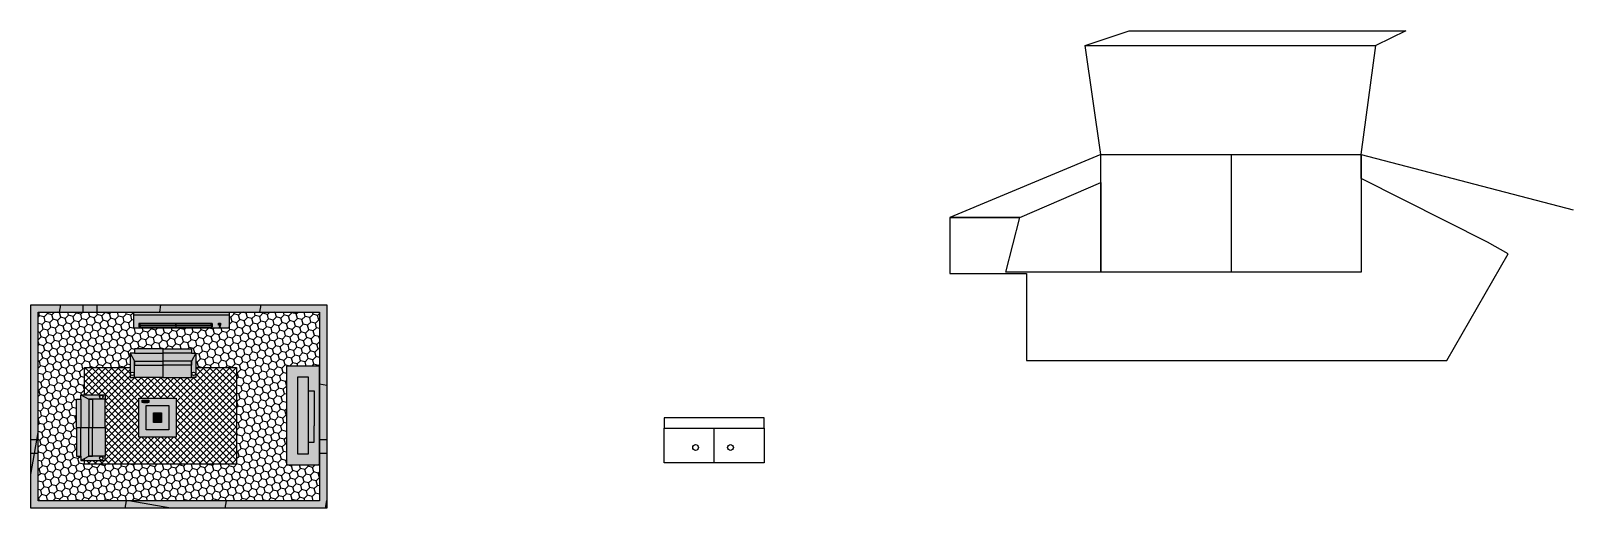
# Model space of a CAD drawing. Header units: millimetres. Extents: x 78600 to 120277, y 30155 to 43063.
import ezdxf

# ---------------------------------------------------------------- set-up
doc = ezdxf.new("R2010")
doc.units = ezdxf.units.MM
doc.header["$MEASUREMENT"] = 0

msp = doc.modelspace()

# ---------------------------------------------------------------- hatches: boundary and pattern name
at = {"true_color": 0x636466, "transparency": 33554687}
h = msp.add_hatch(dxfattribs=at)
h.set_pattern_fill('AR-B816C', color=251, scale=1000, angle=180)
h.paths.add_polyline_path([(86600, 35655), (78600, 35655), (78600, 30155), (86600, 30155)])
h.paths.add_polyline_path([(78800, 35455), (86400, 35455), (86400, 30355), (78800, 30355)], flags=16)
h.paths.add_polyline_path([(80052, 33963), (81282, 33963), (81282, 34342), (81400, 34342), (81400, 34463), (82170, 34463), (82940, 34463), (82940, 34342), (83058, 34342), (83058, 33963), (84160, 33963), (84160, 31343), (80052, 31343), (80052, 31445), (79951, 31445), (79951, 31563), (79830, 31563), (79830, 32333), (79830, 33103), (79951, 33103), (79951, 33221), (80052, 33221)], flags=0)
h.paths.add_polyline_path([(80165, 33103), (80269, 33103), (80608, 33103), (80608, 32333), (80608, 31563), (80165, 31563), (80165, 32333)], flags=0)
h.paths.add_polyline_path([(81382, 35455), (83961, 35455), (83961, 35152), (83961, 35101), (83961, 35023), (83957, 35023), (81382, 35023), (81382, 35101)], flags=0)
h.paths.add_polyline_path([(81400, 34127), (82170, 34127), (82940, 34127), (82940, 34024), (82940, 33685), (82170, 33685), (81400, 33685)], flags=0)
h.paths.add_polyline_path([(81516, 35152), (83499, 35152), (83499, 35062), (81516, 35062)], flags=0)
h.paths.add_polyline_path([(80553, 33162, -1), (80457, 33162, -1)], flags=0)
h.paths.add_polyline_path([(81389, 33787, -1), (81293, 33787, -1)], flags=0)
h.paths.add_polyline_path([(81518, 33129), (82528, 33129), (82528, 32071), (81518, 32071)], flags=0)
h.paths.add_polyline_path([(81608, 33073), (81793, 33073), (81793, 33011), (81608, 33011)], flags=0)
h.paths.add_polyline_path([(81618, 33065), (81626, 33065), (81639, 33065), (81639, 33057), (81639, 33043), (81630, 33043), (81618, 33043), (81618, 33052)], flags=0)
h.paths.add_polyline_path([(81618, 33036), (81626, 33036), (81639, 33036), (81639, 33027), (81630, 33027), (81618, 33027)], flags=0)
h.paths.add_polyline_path([(81646, 33065), (81651, 33065), (81651, 33045), (81646, 33045)], flags=0)
h.paths.add_polyline_path([(81663, 33065), (81671, 33065), (81671, 33057), (81671, 33043), (81663, 33043), (81663, 33052)], flags=0)
h.paths.add_polyline_path([(81646, 33036), (81651, 33036), (81651, 33015), (81646, 33015)], flags=0)
h.paths.add_polyline_path([(81663, 33036), (81671, 33036), (81671, 33027), (81663, 33027)], flags=0)
h.paths.add_polyline_path([(81683, 33042, -0.542576), (81689, 33042, -0.472279), (81701, 33056, -0.599476), (81701, 33062, 0.376579)], flags=0)
h.paths.add_polyline_path([(81735, 33065), (81744, 33065), (81744, 33057), (81744, 33044), (81744, 33031), (81735, 33031), (81735, 33039), (81735, 33053)], flags=0)
h.paths.add_polyline_path([(81750, 33065), (81759, 33065), (81770, 33065), (81770, 33057), (81770, 33044), (81770, 33031), (81761, 33031), (81750, 33031), (81750, 33039), (81750, 33053)], flags=0)
h.paths.add_polyline_path([(81788, 33064, -1), (81778, 33064, -1)], flags=0)
h.paths.add_polyline_path([(81788, 33022, -1), (81778, 33022, -1)], flags=0)
h.paths.add_polyline_path([(81718, 32929), (82328, 32929), (82328, 32271), (81718, 32271)], flags=0)
h.paths.add_polyline_path([(81918, 32729), (82128, 32729), (82128, 32471), (81918, 32471)], flags=0)
h.paths.add_polyline_path([(80553, 31504, -1), (80457, 31504, -1)], flags=0)
h.paths.add_polyline_path([(83047, 33787, -1), (82951, 33787, -1)], flags=0)
h.paths.add_polyline_path([(83671, 35157), (83724, 35157), (83724, 35101), (83671, 35101)], flags=0)
h.paths.add_polyline_path([(83691, 35058), (83724, 35058), (83724, 35053), (83691, 35053)], flags=0)
h.paths.add_polyline_path([(83707, 35092), (83719, 35092), (83719, 35086), (83707, 35086)], flags=0)
h.paths.add_polyline_path([(83707, 35078), (83719, 35078), (83719, 35073), (83707, 35073)], flags=0)
h.paths.add_polyline_path([(85508, 33996), (86400, 33996), (86400, 31323), (85508, 31323)], flags=0)
h.paths.add_polyline_path([(85808, 33696), (86100, 33696), (86100, 33329), (86252, 33329), (86252, 32378), (86252, 31939), (86100, 31939), (86100, 31623), (85808, 31623)], flags=0)
h = msp.add_hatch(dxfattribs=at)
h.set_pattern_fill('AR-BRSTD', color=251, scale=1000, angle=80)
h.paths.add_polyline_path([(86600, 35655), (78600, 35655), (78600, 30155), (86600, 30155)])
h.paths.add_polyline_path([(86400, 35455), (86400, 30355), (78800, 30355), (78800, 35455)], flags=16)
h.paths.add_polyline_path([(81382, 35455), (83961, 35455), (83961, 35152), (83961, 35101), (83961, 35023), (83957, 35023), (81382, 35023), (81382, 35101)], flags=0)
h.paths.add_polyline_path([(81516, 35152), (83499, 35152), (83499, 35062), (81516, 35062)], flags=0)
h.paths.add_polyline_path([(81400, 34463), (82170, 34463), (82940, 34463), (82940, 34342), (83058, 34342), (83058, 33963), (84160, 33963), (84160, 31343), (80052, 31343), (80052, 31445), (79951, 31445), (79951, 31563), (79830, 31563), (79830, 32333), (79830, 33103), (79951, 33103), (79951, 33221), (80052, 33221), (80052, 33963), (81282, 33963), (81282, 34342), (81400, 34342)], flags=0)
h.paths.add_polyline_path([(81400, 34127), (82170, 34127), (82940, 34127), (82940, 34024), (82940, 33685), (82170, 33685), (81400, 33685)], flags=0)
h.paths.add_polyline_path([(81389, 33787, -1), (81293, 33787, -1)], flags=0)
h.paths.add_polyline_path([(80553, 33162, -1), (80457, 33162, -1)], flags=0)
h.paths.add_polyline_path([(80165, 33103), (80269, 33103), (80608, 33103), (80608, 32333), (80608, 31563), (80165, 31563), (80165, 32333)], flags=0)
h.paths.add_polyline_path([(81518, 33129), (82528, 33129), (82528, 32071), (81518, 32071)], flags=0)
h.paths.add_polyline_path([(81608, 33073), (81793, 33073), (81793, 33011), (81608, 33011)], flags=0)
h.paths.add_polyline_path([(81618, 33065), (81626, 33065), (81626, 33057), (81618, 33057)], flags=0)
h.paths.add_polyline_path([(81630, 33065), (81639, 33065), (81639, 33057), (81630, 33057)], flags=0)
h.paths.add_polyline_path([(81646, 33065), (81651, 33065), (81651, 33045), (81646, 33045)], flags=0)
h.paths.add_polyline_path([(81618, 33052), (81626, 33052), (81626, 33043), (81618, 33043)], flags=0)
h.paths.add_polyline_path([(81663, 33065), (81671, 33065), (81671, 33057), (81663, 33057)], flags=0)
h.paths.add_polyline_path([(81630, 33052), (81639, 33052), (81639, 33043), (81630, 33043)], flags=0)
h.paths.add_polyline_path([(81618, 33036), (81626, 33036), (81626, 33027), (81618, 33027)], flags=0)
h.paths.add_polyline_path([(81663, 33052), (81671, 33052), (81671, 33043), (81663, 33043)], flags=0)
h.paths.add_polyline_path([(81683, 33042, -0.542576), (81689, 33042, -0.472279), (81701, 33056, -0.599476), (81701, 33062, 0.376579)], flags=0)
h.paths.add_polyline_path([(81630, 33036), (81639, 33036), (81639, 33027), (81630, 33027)], flags=0)
h.paths.add_polyline_path([(81646, 33036), (81651, 33036), (81651, 33015), (81646, 33015)], flags=0)
h.paths.add_polyline_path([(81735, 33065), (81744, 33065), (81744, 33057), (81735, 33057)], flags=0)
h.paths.add_polyline_path([(81663, 33036), (81671, 33036), (81671, 33027), (81663, 33027)], flags=0)
h.paths.add_polyline_path([(81750, 33065), (81759, 33065), (81770, 33065), (81770, 33057), (81761, 33057), (81750, 33057)], flags=0)
h.paths.add_polyline_path([(81735, 33053), (81744, 33053), (81744, 33044), (81735, 33044)], flags=0)
h.paths.add_polyline_path([(81788, 33064, -1), (81778, 33064, -1)], flags=0)
h.paths.add_polyline_path([(81750, 33053), (81759, 33053), (81770, 33053), (81770, 33044), (81761, 33044), (81750, 33044)], flags=0)
h.paths.add_polyline_path([(81699, 33025, -1), (81702, 33025, -1)], flags=0)
h.paths.add_polyline_path([(81735, 33039), (81744, 33039), (81744, 33031), (81735, 33031)], flags=0)
h.paths.add_polyline_path([(81750, 33039), (81759, 33039), (81770, 33039), (81770, 33031), (81761, 33031), (81750, 33031)], flags=0)
h.paths.add_polyline_path([(81788, 33022, -1), (81778, 33022, -1)], flags=0)
h.paths.add_polyline_path([(81718, 32929), (82328, 32929), (82328, 32271), (81718, 32271)], flags=0)
h.paths.add_polyline_path([(83047, 33787, -1), (82951, 33787, -1)], flags=0)
h.paths.add_polyline_path([(83671, 35157), (83724, 35157), (83724, 35101), (83671, 35101)], flags=0)
h.paths.add_polyline_path([(83696, 35087, -1), (83691, 35087, -1)], flags=0)
h.paths.add_polyline_path([(83696, 35075, -1), (83691, 35075, -1)], flags=0)
h.paths.add_polyline_path([(83691, 35058), (83724, 35058), (83724, 35053), (83691, 35053)], flags=0)
h.paths.add_polyline_path([(83707, 35092), (83719, 35092), (83719, 35086), (83707, 35086)], flags=0)
h.paths.add_polyline_path([(83707, 35078), (83719, 35078), (83719, 35073), (83707, 35073)], flags=0)
h.paths.add_polyline_path([(81918, 32729), (82128, 32729), (82128, 32471), (81918, 32471)], flags=0)
h.paths.add_polyline_path([(80553, 31504, -1), (80457, 31504, -1)], flags=0)
h.paths.add_polyline_path([(85508, 33996), (86400, 33996), (86400, 31323), (85508, 31323)], flags=0)
h.paths.add_polyline_path([(85808, 33696), (86100, 33696), (86100, 33329), (86252, 33329), (86252, 32378), (86252, 31939), (86100, 31939), (86100, 31623), (85808, 31623)], flags=0)
at = {"transparency": 33554687}
h = msp.add_hatch(dxfattribs=at)
h.set_pattern_fill('AR-BRSTD', color=1, scale=10, angle=45)
h.paths.add_polyline_path([(86600, 35655), (78600, 35655), (78600, 30155), (86600, 30155)])
h.paths.add_polyline_path([(86400, 35455), (86400, 30355), (78800, 30355), (78800, 35455)], flags=16)
h.paths.add_polyline_path([(81382, 35455), (83961, 35455), (83961, 35152), (83961, 35101), (83961, 35023), (83957, 35023), (81382, 35023), (81382, 35101)], flags=0)
h.paths.add_polyline_path([(81516, 35152), (83499, 35152), (83499, 35062), (81516, 35062)], flags=0)
h.paths.add_polyline_path([(81400, 34463), (82170, 34463), (82940, 34463), (82940, 34342), (83058, 34342), (83058, 33963), (84160, 33963), (84160, 31343), (80052, 31343), (80052, 31445), (79951, 31445), (79951, 31563), (79830, 31563), (79830, 32333), (79830, 33103), (79951, 33103), (79951, 33221), (80052, 33221), (80052, 33963), (81282, 33963), (81282, 34342), (81400, 34342)], flags=0)
h.paths.add_polyline_path([(81400, 34127), (82170, 34127), (82940, 34127), (82940, 34024), (82940, 33685), (82170, 33685), (81400, 33685)], flags=0)
h.paths.add_polyline_path([(81389, 33787, -1), (81293, 33787, -1)], flags=0)
h.paths.add_polyline_path([(80553, 33162, -1), (80457, 33162, -1)], flags=0)
h.paths.add_polyline_path([(80608, 33103), (80608, 32333), (80608, 31563), (80165, 31563), (80165, 32333), (80165, 33103), (80269, 33103)], flags=0)
h.paths.add_polyline_path([(81518, 33129), (82528, 33129), (82528, 32071), (81518, 32071)], flags=0)
h.paths.add_polyline_path([(81608, 33073), (81793, 33073), (81793, 33011), (81608, 33011)], flags=0)
h.paths.add_polyline_path([(81618, 33065), (81626, 33065), (81626, 33057), (81618, 33057)], flags=0)
h.paths.add_polyline_path([(81630, 33065), (81639, 33065), (81639, 33057), (81630, 33057)], flags=0)
h.paths.add_polyline_path([(81646, 33065), (81651, 33065), (81651, 33045), (81646, 33045)], flags=0)
h.paths.add_polyline_path([(81663, 33065), (81671, 33065), (81671, 33057), (81663, 33057)], flags=0)
h.paths.add_polyline_path([(81618, 33052), (81626, 33052), (81626, 33043), (81618, 33043)], flags=0)
h.paths.add_polyline_path([(81630, 33052), (81639, 33052), (81639, 33043), (81630, 33043)], flags=0)
h.paths.add_polyline_path([(81721, 33042, -1), (81680, 33042, -1)], flags=0)
h.paths.add_polyline_path([(81663, 33052), (81671, 33052), (81671, 33043), (81663, 33043)], flags=0)
h.paths.add_polyline_path([(81702, 33058, -1), (81699, 33058, -1)], flags=0)
h.paths.add_polyline_path([(81618, 33036), (81626, 33036), (81626, 33027), (81618, 33027)], flags=0)
h.paths.add_polyline_path([(81630, 33036), (81639, 33036), (81639, 33027), (81630, 33027)], flags=0)
h.paths.add_polyline_path([(81735, 33065), (81744, 33065), (81744, 33057), (81735, 33057)], flags=0)
h.paths.add_polyline_path([(81712, 33042, -1), (81689, 33042, -1)], flags=0)
h.paths.add_polyline_path([(81646, 33036), (81651, 33036), (81651, 33015), (81646, 33015)], flags=0)
h.paths.add_polyline_path([(81750, 33065), (81759, 33065), (81759, 33057), (81750, 33057)], flags=0)
h.paths.add_polyline_path([(81686, 33042, -1), (81683, 33042, -1)], flags=0)
h.paths.add_polyline_path([(81663, 33036), (81671, 33036), (81671, 33027), (81663, 33027)], flags=0)
h.paths.add_polyline_path([(81761, 33065), (81770, 33065), (81770, 33057), (81761, 33057)], flags=0)
h.paths.add_polyline_path([(81788, 33064, -1), (81778, 33064, -1)], flags=0)
h.paths.add_polyline_path([(81735, 33053), (81744, 33053), (81744, 33044), (81735, 33044)], flags=0)
h.paths.add_polyline_path([(81718, 33042, -1), (81714, 33042, -1)], flags=0)
h.paths.add_polyline_path([(81750, 33053), (81759, 33053), (81759, 33044), (81750, 33044)], flags=0)
h.paths.add_polyline_path([(81761, 33053), (81770, 33053), (81770, 33044), (81761, 33044)], flags=0)
h.paths.add_polyline_path([(81735, 33039), (81744, 33039), (81744, 33031), (81735, 33031)], flags=0)
h.paths.add_polyline_path([(81702, 33025, -1), (81699, 33025, -1)], flags=0)
h.paths.add_polyline_path([(81750, 33039), (81759, 33039), (81759, 33031), (81750, 33031)], flags=0)
h.paths.add_polyline_path([(81761, 33039), (81770, 33039), (81770, 33031), (81761, 33031)], flags=0)
h.paths.add_polyline_path([(81788, 33022, -1), (81778, 33022, -1)], flags=0)
h.paths.add_polyline_path([(83047, 33787, -1), (82951, 33787, -1)], flags=0)
h.paths.add_polyline_path([(81718, 32929), (82328, 32929), (82328, 32271), (81718, 32271)], flags=0)
h.paths.add_polyline_path([(83671, 35157), (83724, 35157), (83724, 35101), (83671, 35101)], flags=0)
h.paths.add_polyline_path([(83696, 35087, -1), (83691, 35087, -1)], flags=0)
h.paths.add_polyline_path([(83696, 35075, -1), (83691, 35075, -1)], flags=0)
h.paths.add_polyline_path([(83691, 35058), (83724, 35058), (83724, 35053), (83691, 35053)], flags=0)
h.paths.add_polyline_path([(83707, 35092), (83719, 35092), (83719, 35086), (83707, 35086)], flags=0)
h.paths.add_polyline_path([(83707, 35078), (83719, 35078), (83719, 35073), (83707, 35073)], flags=0)
h.paths.add_polyline_path([(81918, 32729), (82128, 32729), (82128, 32471), (81918, 32471)], flags=0)
h.paths.add_polyline_path([(80553, 31504, -1), (80457, 31504, -1)], flags=0)
h.paths.add_polyline_path([(85508, 33996), (86400, 33996), (86400, 31323), (85508, 31323)], flags=0)
h.paths.add_polyline_path([(85808, 33696), (86100, 33696), (86100, 33329), (86252, 33329), (86252, 32378), (86252, 31939), (86100, 31939), (86100, 31623), (85808, 31623)], flags=0)
at = {"true_color": 0x636466, "transparency": 33554572}
h = msp.add_hatch(dxfattribs=at)
h.set_pattern_fill('AR-HBONE', color=251, scale=0.1)
h.paths.add_polyline_path([(86400, 35455), (83961, 35455), (83961, 35152), (83961, 35101), (83961, 35023), (83957, 35023), (81382, 35023), (81382, 35101), (81382, 35455), (78800, 35455), (78800, 30355), (86400, 30355), (86400, 31323), (85508, 31323), (85508, 33996), (86400, 33996)], flags=17)
h.paths.add_polyline_path([(80052, 33963), (81282, 33963), (81282, 34342), (81400, 34342), (81400, 34463), (82170, 34463), (82940, 34463), (82940, 34342), (83058, 34342), (83058, 33963), (84160, 33963), (84160, 31343), (80052, 31343), (80052, 31445), (79951, 31445), (79951, 31563), (79830, 31563), (79830, 32333), (79830, 33103), (79951, 33103), (79951, 33221), (80052, 33221)], flags=0)
h.paths.add_polyline_path([(80165, 33103), (80269, 33103), (80608, 33103), (80608, 32333), (80608, 31563), (80165, 31563), (80165, 32333)], flags=0)
h.paths.add_polyline_path([(81400, 34127), (82170, 34127), (82940, 34127), (82940, 34024), (82940, 33685), (82170, 33685), (81400, 33685)], flags=0)
h.paths.add_polyline_path([(80553, 33162, -1), (80457, 33162, -1)], flags=0)
h.paths.add_polyline_path([(81389, 33787, -1), (81293, 33787, -1)], flags=0)
h.paths.add_polyline_path([(81518, 33129), (82528, 33129), (82528, 32071), (81518, 32071)], flags=0)
h.paths.add_polyline_path([(81608, 33073), (81793, 33073), (81793, 33011), (81608, 33011)], flags=0)
h.paths.add_polyline_path([(81618, 33065), (81626, 33065), (81639, 33065), (81646, 33065), (81646, 33065), (81651, 33065), (81651, 33045), (81646, 33045), (81639, 33044), (81639, 33036), (81651, 33036), (81651, 33015), (81646, 33015), (81646, 33027), (81630, 33027), (81618, 33027), (81618, 33036), (81618, 33052)], flags=0)
h.paths.add_polyline_path([(81663, 33065), (81671, 33065), (81671, 33057), (81671, 33043), (81671, 33027), (81663, 33027), (81663, 33036), (81663, 33052)], flags=0)
h.paths.add_polyline_path([(81689, 33042, 1), (81712, 33042, 1)], flags=0)
h.paths.add_polyline_path([(81721, 33042, -1), (81680, 33042, -1)], flags=0)
h.paths.add_polyline_path([(81735, 33065), (81744, 33065), (81759, 33065), (81778, 33065, -0.859499), (81788, 33064, -1), (81778, 33064), (81770, 33057), (81770, 33044), (81770, 33031), (81761, 33031), (81750, 33031), (81735, 33031), (81735, 33039), (81735, 33053)], flags=0)
h.paths.add_polyline_path([(81750, 33053), (81759, 33053), (81759, 33044), (81750, 33044)], flags=0)
h.paths.add_polyline_path([(81788, 33022, -1), (81778, 33022, -1)], flags=0)
h.paths.add_polyline_path([(81718, 32929), (82328, 32929), (82328, 32271), (81718, 32271)], flags=0)
h.paths.add_polyline_path([(81918, 32729), (82128, 32729), (82128, 32471), (81918, 32471)], flags=0)
h.paths.add_polyline_path([(80553, 31504, -1), (80457, 31504, -1)], flags=0)
h.paths.add_polyline_path([(83047, 33787, -1), (82951, 33787, -1)], flags=0)
h.paths.add_polyline_path([(86400, 35455), (83961, 35455), (83961, 35152), (83961, 35101), (83961, 35023), (81382, 35023), (81382, 35101), (81382, 35455), (78800, 35455), (78800, 30355), (86400, 30355), (86400, 31323), (85508, 31323), (85508, 33996), (86400, 33996)], flags=17)
at = {"true_color": 0x636466, "transparency": 33554687}
h = msp.add_hatch(dxfattribs=at)
h.set_pattern_fill('HONEY', color=251, scale=1000, angle=45)
h.paths.add_polyline_path([(86400, 35455), (83961, 35455), (83961, 35152), (83961, 35101), (83961, 35023), (83957, 35023), (81382, 35023), (81382, 35101), (81382, 35455), (78800, 35455), (78800, 30355), (86400, 30355), (86400, 31323), (85508, 31323), (85508, 33996), (86400, 33996)])
h.paths.add_polyline_path([(84160, 33963), (84160, 31343), (80052, 31343), (80052, 31445), (79951, 31445), (79951, 31563), (79830, 31563), (79830, 32333), (79830, 33103), (79951, 33103), (79951, 33221), (80052, 33221), (80052, 33963), (81282, 33963), (81282, 34342), (81400, 34342), (81400, 34463), (82170, 34463), (82940, 34463), (82940, 34342), (83058, 34342), (83058, 33963)], flags=16)
h.paths.add_polyline_path([(82940, 34127), (82940, 34024), (82940, 33685), (82170, 33685), (81400, 33685), (81400, 34127), (82170, 34127)], flags=0)
h.paths.add_polyline_path([(83047, 33787, -1), (82951, 33787, -1)], flags=0)
h.paths.add_polyline_path([(82528, 33129), (82528, 32071), (81518, 32071), (81518, 33129)], flags=0)
h.paths.add_polyline_path([(82328, 32929), (82328, 32271), (81718, 32271), (81718, 32929)], flags=0)
h.paths.add_polyline_path([(82128, 32729), (82128, 32471), (81918, 32471), (81918, 32729)], flags=0)
h.paths.add_polyline_path([(81793, 33073), (81793, 33011), (81608, 33011), (81608, 33073)], flags=0)
h.paths.add_polyline_path([(81778, 33064, -1), (81788, 33064, -1)], flags=0)
h.paths.add_polyline_path([(81770, 33065), (81770, 33057), (81761, 33057), (81750, 33057), (81750, 33065), (81759, 33065)], flags=0)
h.paths.add_polyline_path([(81778, 33022, -1), (81788, 33022, -1)], flags=0)
h.paths.add_polyline_path([(81770, 33053), (81770, 33044), (81761, 33044), (81750, 33044), (81750, 33053), (81759, 33053)], flags=0)
h.paths.add_polyline_path([(81770, 33039), (81770, 33031), (81761, 33031), (81750, 33031), (81750, 33039), (81759, 33039)], flags=0)
h.paths.add_polyline_path([(81744, 33065), (81744, 33057), (81735, 33057), (81735, 33065)], flags=0)
h.paths.add_polyline_path([(81744, 33053), (81744, 33044), (81735, 33044), (81735, 33053)], flags=0)
h.paths.add_polyline_path([(81744, 33039), (81744, 33031), (81735, 33031), (81735, 33039)], flags=0)
h.paths.add_polyline_path([(81683, 33042, -0.542576), (81689, 33042, -0.472279), (81701, 33056, -0.599476), (81701, 33062, 0.376579)], flags=0)
h.paths.add_polyline_path([(81699, 33025, -1), (81702, 33025, -1)], flags=0)
h.paths.add_polyline_path([(81671, 33065), (81671, 33057), (81663, 33057), (81663, 33065)], flags=0)
h.paths.add_polyline_path([(81671, 33052), (81671, 33043), (81663, 33043), (81663, 33052)], flags=0)
h.paths.add_polyline_path([(81671, 33036), (81671, 33027), (81663, 33027), (81663, 33036)], flags=0)
h.paths.add_polyline_path([(81651, 33065), (81651, 33045), (81646, 33045), (81646, 33065)], flags=0)
h.paths.add_polyline_path([(81639, 33065), (81639, 33057), (81630, 33057), (81630, 33065)], flags=0)
h.paths.add_polyline_path([(81651, 33036), (81651, 33015), (81646, 33015), (81646, 33036)], flags=0)
h.paths.add_polyline_path([(81639, 33052), (81639, 33043), (81630, 33043), (81630, 33052)], flags=0)
h.paths.add_polyline_path([(81626, 33065), (81626, 33057), (81618, 33057), (81618, 33065)], flags=0)
h.paths.add_polyline_path([(81639, 33036), (81639, 33027), (81630, 33027), (81630, 33036)], flags=0)
h.paths.add_polyline_path([(81626, 33052), (81626, 33043), (81618, 33043), (81618, 33052)], flags=0)
h.paths.add_polyline_path([(81626, 33036), (81626, 33027), (81618, 33027), (81618, 33036)], flags=0)
h.paths.add_polyline_path([(81389, 33787, -1), (81293, 33787, -1)], flags=0)
h.paths.add_polyline_path([(80608, 33103), (80608, 32333), (80608, 31563), (80165, 31563), (80165, 32333), (80165, 33103), (80269, 33103)], flags=0)
h.paths.add_polyline_path([(80553, 33162, -1), (80457, 33162, -1)], flags=0)
h.paths.add_polyline_path([(80553, 31504, -1), (80457, 31504, -1)], flags=0)
h = msp.add_hatch(color=256)
h.dxf.hatch_style = 1
h.paths.add_polyline_path([(83961, 35455), (81382, 35455), (81382, 35382), (83961, 35382)])
h = msp.add_hatch(color=256)
h.dxf.hatch_style = 1
h.paths.add_polyline_path([(83961, 35382), (81382, 35382), (81382, 35152), (81382, 35101), (81382, 35023), (83961, 35023), (83961, 35101)])
h.paths.add_polyline_path([(83499, 35152), (83499, 35062), (81516, 35062), (81516, 35152)], flags=16)
h.paths.add_polyline_path([(83671, 35157), (83724, 35157), (83724, 35101), (83671, 35101)], flags=16)
h.paths.add_polyline_path([(83696, 35087, -1), (83691, 35087, -1)], flags=16)
h.paths.add_polyline_path([(83696, 35075, -1), (83691, 35075, -1)], flags=16)
h.paths.add_polyline_path([(83691, 35058), (83724, 35058), (83724, 35053), (83691, 35053)], flags=16)
h.paths.add_polyline_path([(83707, 35092), (83719, 35092), (83719, 35086), (83707, 35086)], flags=16)
h.paths.add_polyline_path([(83707, 35078), (83719, 35078), (83719, 35073), (83707, 35073)], flags=16)
at = {"true_color": 0x58ba48}
h = msp.add_hatch(color=85, dxfattribs=at)
h.dxf.hatch_style = 1
h.paths.add_polyline_path([(83724, 35157), (83671, 35157), (83671, 35101), (83724, 35101)])
at = {"true_color": 0xf8991e}
h = msp.add_hatch(color=30, dxfattribs=at)
h.dxf.hatch_style = 1
h.paths.add_polyline_path([(83719, 35092), (83707, 35092), (83707, 35086), (83719, 35086)])
h.paths.add_polyline_path([(83719, 35078), (83707, 35078), (83707, 35073), (83719, 35073)])
h.paths.add_polyline_path([(83696, 35087, 1), (83691, 35087, 1)])
h.paths.add_polyline_path([(83696, 35075, 1), (83691, 35075, 1)])
h.paths.add_polyline_path([(83724, 35058), (83691, 35058), (83691, 35053), (83724, 35053)])
at = {"true_color": 0xc8c92d}
h = msp.add_hatch(color=52, dxfattribs=at)
h.dxf.hatch_style = 1
h.paths.add_polyline_path([(83058, 34342), (82940, 34127), (82940, 33685), (83058, 33685)])
h.paths.add_polyline_path([(83047, 33787, -1), (82951, 33787, -1)], flags=16)
h.paths.add_polyline_path([(81400, 34127), (81282, 34342), (81282, 33685), (81400, 33685)])
h.paths.add_polyline_path([(81389, 33787, -1), (81293, 33787, -1)], flags=16)
h = msp.add_hatch(color=2)
h.dxf.hatch_style = 1
h.paths.add_polyline_path([(82170, 34342), (81400, 34342), (81282, 34342), (81400, 34127), (82170, 34127)])
h.paths.add_polyline_path([(83058, 34342), (82940, 34342), (82170, 34342), (82170, 34127), (82940, 34127)])
at = {"true_color": 0x727430}
h = msp.add_hatch(color=67, dxfattribs=at)
h.dxf.hatch_style = 1
h.paths.add_polyline_path([(82170, 34463), (81400, 34463), (81400, 34342), (82170, 34342)])
h.paths.add_polyline_path([(82940, 34463), (82170, 34463), (82170, 34342), (82940, 34342)])
at = {"true_color": 0x636466, "transparency": 33554687}
h = msp.add_hatch(dxfattribs=at)
h.set_pattern_fill('ANSI37', color=251, scale=1000, angle=180)
h.paths.add_polyline_path([(84160, 33963), (83058, 33963), (83058, 33685), (82940, 33685), (82170, 33685), (81400, 33685), (81282, 33685), (81282, 33963), (80052, 33963), (80052, 33221), (80608, 33221), (80608, 33103), (80608, 32333), (80608, 31563), (80608, 31445), (80052, 31445), (80052, 31343), (84160, 31343)])
h.paths.add_polyline_path([(81518, 33129), (82528, 33129), (82528, 32071), (81518, 32071)], flags=16)
h.paths.add_polyline_path([(81608, 33073), (81793, 33073), (81793, 33011), (81608, 33011)], flags=0)
h.paths.add_polyline_path([(81618, 33065), (81626, 33065), (81626, 33057), (81618, 33057)], flags=0)
h.paths.add_polyline_path([(81618, 33052), (81626, 33052), (81626, 33043), (81618, 33043)], flags=0)
h.paths.add_polyline_path([(81630, 33065), (81639, 33065), (81639, 33057), (81630, 33057)], flags=0)
h.paths.add_polyline_path([(81618, 33036), (81626, 33036), (81626, 33027), (81618, 33027)], flags=0)
h.paths.add_polyline_path([(81630, 33052), (81639, 33052), (81639, 33043), (81630, 33043)], flags=0)
h.paths.add_polyline_path([(81646, 33065), (81651, 33065), (81651, 33045), (81646, 33045)], flags=0)
h.paths.add_polyline_path([(81630, 33036), (81639, 33036), (81639, 33027), (81630, 33027)], flags=0)
h.paths.add_polyline_path([(81663, 33065), (81671, 33065), (81671, 33057), (81663, 33057)], flags=0)
h.paths.add_polyline_path([(81646, 33036), (81651, 33036), (81651, 33015), (81646, 33015)], flags=0)
h.paths.add_polyline_path([(81663, 33052), (81671, 33052), (81671, 33043), (81663, 33043)], flags=0)
h.paths.add_polyline_path([(81663, 33036), (81671, 33036), (81671, 33027), (81663, 33027)], flags=0)
h.paths.add_polyline_path([(81683, 33042, -0.542576), (81689, 33042, -0.472279), (81701, 33056, -0.599476), (81701, 33062, 0.376579)], flags=0)
h.paths.add_polyline_path([(81702, 33025, -1), (81699, 33025, -1)], flags=0)
h.paths.add_polyline_path([(81735, 33065), (81744, 33065), (81744, 33057), (81735, 33057)], flags=0)
h.paths.add_polyline_path([(81735, 33053), (81744, 33053), (81744, 33044), (81735, 33044)], flags=0)
h.paths.add_polyline_path([(81735, 33039), (81744, 33039), (81744, 33031), (81735, 33031)], flags=0)
h.paths.add_polyline_path([(81750, 33065), (81759, 33065), (81770, 33065), (81770, 33057), (81761, 33057), (81750, 33057)], flags=0)
h.paths.add_polyline_path([(81750, 33053), (81759, 33053), (81770, 33053), (81770, 33044), (81761, 33044), (81750, 33044)], flags=0)
h.paths.add_polyline_path([(81750, 33039), (81759, 33039), (81770, 33039), (81770, 33031), (81761, 33031), (81750, 33031)], flags=0)
h.paths.add_polyline_path([(81788, 33064, -1), (81778, 33064, -1)], flags=0)
h.paths.add_polyline_path([(81718, 32929), (82328, 32929), (82328, 32271), (81718, 32271)], flags=0)
h.paths.add_polyline_path([(81788, 33022, -1), (81778, 33022, -1)], flags=0)
h.paths.add_polyline_path([(81918, 32729), (82128, 32729), (82128, 32471), (81918, 32471)], flags=0)
h = msp.add_hatch(color=2)
h.dxf.hatch_style = 1
h.paths.add_polyline_path([(82170, 34024), (81400, 34024), (81400, 33685), (82170, 33685)])
h.paths.add_polyline_path([(82940, 34024), (82170, 34024), (82170, 33685), (82940, 33685)])
h.paths.add_polyline_path([(82170, 34127), (81400, 34127), (81400, 34024), (82170, 34024)])
h.paths.add_polyline_path([(82940, 34127), (82170, 34127), (82170, 34024), (82940, 34024)])
h = msp.add_hatch(color=256)
h.dxf.hatch_style = 1
h.set_gradient(color1=(147, 149, 152), color2=(94, 103, 175))
h.paths.add_polyline_path([(86400, 33996), (85508, 33996), (85508, 31323), (86400, 31323)])
h.paths.add_polyline_path([(85808, 33696), (86100, 33696), (86100, 33329), (86252, 33329), (86252, 32378), (86252, 31939), (86100, 31939), (86100, 31623), (85808, 31623)], flags=16)
h = msp.add_hatch(color=251, dxfattribs=at)
h.dxf.hatch_style = 1
h.paths.add_polyline_path([(86100, 33696), (85808, 33696), (85808, 31623), (86100, 31623)])
h.paths.add_polyline_path([(86252, 33329), (86100, 33329), (86100, 31939), (86252, 31939), (86252, 32378)])
at = {"true_color": 0x727430}
h = msp.add_hatch(color=67, dxfattribs=at)
h.dxf.hatch_style = 1
h.paths.add_polyline_path([(80608, 33221), (79951, 33221), (80165, 33103), (80608, 33103)])
h.paths.add_polyline_path([(80553, 33162, -1), (80457, 33162, -1)], flags=16)
h.paths.add_polyline_path([(80608, 31563), (80165, 31563), (80052, 31500), (80052, 31445), (80608, 31445)])
h.paths.add_polyline_path([(80457, 31504, -1), (80553, 31504, -1)], flags=16)
h.paths.add_polyline_path([(79951, 33103), (79830, 33103), (79830, 32333), (79951, 32333)])
h.paths.add_polyline_path([(79951, 32333), (79830, 32333), (79830, 31563), (79951, 31563)])
h.paths.add_polyline_path([(80052, 31500), (79951, 31445), (80052, 31445)])
h = msp.add_hatch(color=2)
h.dxf.hatch_style = 1
h.paths.add_polyline_path([(80608, 33103), (80269, 33103), (80269, 32333), (80608, 32333)])
h.paths.add_polyline_path([(80608, 32333), (80269, 32333), (80269, 31563), (80608, 31563)])
h.paths.add_polyline_path([(80269, 32333), (80165, 32333), (80165, 31563), (80269, 31563)])
h.paths.add_polyline_path([(80269, 33103), (80165, 33103), (80165, 32333), (80269, 32333)])
h.paths.add_polyline_path([(80165, 33103), (79951, 33221), (79951, 33103), (79951, 32333), (80165, 32333)])
h.paths.add_polyline_path([(80165, 32333), (79951, 32333), (79951, 31563), (79951, 31445), (80165, 31563)])
at = {"true_color": 0xafd9aa}
h = msp.add_hatch(color=9, dxfattribs=at)
h.dxf.hatch_style = 1
h.paths.add_polyline_path([(82528, 33129), (81518, 33129), (81518, 32071), (82528, 32071)])
h.paths.add_polyline_path([(82328, 32929), (82328, 32271), (81718, 32271), (81718, 32929)], flags=16)
h.paths.add_polyline_path([(81793, 33011), (81608, 33011), (81608, 33073), (81793, 33073)], flags=16)
h.paths.add_polyline_path([(81778, 33022, -1), (81788, 33022, -1)], flags=0)
h.paths.add_polyline_path([(81778, 33064, -1), (81788, 33064, -1)], flags=0)
h.paths.add_polyline_path([(81770, 33031), (81761, 33031), (81761, 33039), (81770, 33039)], flags=0)
h.paths.add_polyline_path([(81770, 33044), (81761, 33044), (81761, 33053), (81770, 33053)], flags=0)
h.paths.add_polyline_path([(81770, 33057), (81761, 33057), (81761, 33065), (81770, 33065)], flags=0)
h.paths.add_polyline_path([(81759, 33031), (81750, 33031), (81750, 33039), (81759, 33039)], flags=0)
h.paths.add_polyline_path([(81759, 33044), (81750, 33044), (81750, 33053), (81759, 33053)], flags=0)
h.paths.add_polyline_path([(81759, 33057), (81750, 33057), (81750, 33065), (81759, 33065)], flags=0)
h.paths.add_polyline_path([(81744, 33031), (81735, 33031), (81735, 33039), (81744, 33039)], flags=0)
h.paths.add_polyline_path([(81744, 33044), (81735, 33044), (81735, 33053), (81744, 33053)], flags=0)
h.paths.add_polyline_path([(81744, 33057), (81735, 33057), (81735, 33065), (81744, 33065)], flags=0)
h.paths.add_polyline_path([(81680, 33042, -1), (81721, 33042, -1)], flags=0)
h.paths.add_polyline_path([(81714, 33042, -1), (81718, 33042, -1)], flags=0)
h.paths.add_polyline_path([(81689, 33042, -1), (81712, 33042, -1)], flags=0)
h.paths.add_polyline_path([(81699, 33025, -1), (81702, 33025, -1)], flags=0)
h.paths.add_polyline_path([(81699, 33058, -1), (81702, 33058, -1)], flags=0)
h.paths.add_polyline_path([(82128, 32729), (82128, 32471), (81918, 32471), (81918, 32729)], flags=0)
h.paths.add_polyline_path([(81683, 33042, -1), (81686, 33042, -1)], flags=0)
h.paths.add_polyline_path([(81671, 33027), (81663, 33027), (81663, 33036), (81671, 33036)], flags=0)
h.paths.add_polyline_path([(81671, 33043), (81663, 33043), (81663, 33052), (81671, 33052)], flags=0)
h.paths.add_polyline_path([(81671, 33057), (81663, 33057), (81663, 33065), (81671, 33065)], flags=0)
h.paths.add_polyline_path([(81651, 33015), (81646, 33015), (81646, 33036), (81651, 33036)], flags=0)
h.paths.add_polyline_path([(81651, 33045), (81646, 33045), (81646, 33065), (81651, 33065)], flags=0)
h.paths.add_polyline_path([(81639, 33027), (81630, 33027), (81630, 33036), (81639, 33036)], flags=0)
h.paths.add_polyline_path([(81639, 33043), (81630, 33043), (81630, 33052), (81639, 33052)], flags=0)
h.paths.add_polyline_path([(81639, 33057), (81630, 33057), (81630, 33065), (81639, 33065)], flags=0)
h.paths.add_polyline_path([(81626, 33027), (81618, 33027), (81618, 33036), (81626, 33036)], flags=0)
h.paths.add_polyline_path([(81626, 33043), (81618, 33043), (81618, 33052), (81626, 33052)], flags=0)
h.paths.add_polyline_path([(81626, 33057), (81618, 33057), (81618, 33065), (81626, 33065)], flags=0)
at = {"true_color": 0x000000}
h = msp.add_hatch(dxfattribs=at)
h.set_pattern_fill('ANSI31', color=18, scale=0.5)
h.paths.add_polyline_path([(81793, 33073), (81608, 33073), (81608, 33011), (81793, 33011)])
h.paths.add_polyline_path([(81618, 33052), (81626, 33052), (81626, 33043), (81618, 33043)], flags=16)
h.paths.add_polyline_path([(81618, 33036), (81626, 33036), (81626, 33027), (81618, 33027)], flags=16)
h.paths.add_polyline_path([(81618, 33057), (81618, 33065), (81626, 33065), (81626, 33057)], flags=16)
h.paths.add_polyline_path([(81630, 33052), (81639, 33052), (81639, 33043), (81630, 33043)], flags=16)
h.paths.add_polyline_path([(81630, 33036), (81639, 33036), (81639, 33027), (81630, 33027)], flags=16)
h.paths.add_polyline_path([(81630, 33057), (81630, 33065), (81639, 33065), (81639, 33057)], flags=16)
h.paths.add_polyline_path([(81646, 33065), (81651, 33065), (81651, 33045), (81646, 33045)], flags=16)
h.paths.add_polyline_path([(81646, 33036), (81651, 33036), (81651, 33015), (81646, 33015)], flags=16)
h.paths.add_polyline_path([(81663, 33052), (81671, 33052), (81671, 33043), (81663, 33043)], flags=16)
h.paths.add_polyline_path([(81663, 33036), (81671, 33036), (81671, 33027), (81663, 33027)], flags=16)
h.paths.add_polyline_path([(81663, 33057), (81663, 33065), (81671, 33065), (81671, 33057)], flags=16)
h.paths.add_polyline_path([(81721, 33042, -1), (81680, 33042, -1)], flags=16)
h.paths.add_polyline_path([(81686, 33042, -1), (81683, 33042, -1)], flags=0)
h.paths.add_polyline_path([(81712, 33042, -1), (81689, 33042, -1)], flags=0)
h.paths.add_polyline_path([(81699, 33058, -1), (81702, 33058, -1)], flags=0)
h.paths.add_polyline_path([(81702, 33025, -1), (81699, 33025, -1)], flags=0)
h.paths.add_polyline_path([(81718, 33042, -1), (81714, 33042, -1)], flags=0)
h.paths.add_polyline_path([(81735, 33053), (81744, 33053), (81744, 33044), (81735, 33044)], flags=16)
h.paths.add_polyline_path([(81735, 33039), (81744, 33039), (81744, 33031), (81735, 33031)], flags=16)
h.paths.add_polyline_path([(81735, 33057), (81735, 33065), (81744, 33065), (81744, 33057)], flags=16)
h.paths.add_polyline_path([(81750, 33053), (81759, 33053), (81759, 33044), (81750, 33044)], flags=16)
h.paths.add_polyline_path([(81750, 33039), (81759, 33039), (81759, 33031), (81750, 33031)], flags=16)
h.paths.add_polyline_path([(81750, 33057), (81750, 33065), (81759, 33065), (81759, 33057)], flags=16)
h.paths.add_polyline_path([(81761, 33053), (81770, 33053), (81770, 33044), (81761, 33044)], flags=16)
h.paths.add_polyline_path([(81761, 33039), (81770, 33039), (81770, 33031), (81761, 33031)], flags=16)
h.paths.add_polyline_path([(81761, 33057), (81761, 33065), (81770, 33065), (81770, 33057)], flags=16)
h.paths.add_polyline_path([(81778, 33064, -1), (81788, 33064, -1)], flags=16)
h.paths.add_polyline_path([(81788, 33022, -1), (81778, 33022, -1)], flags=16)
at = {"true_color": 0x105689}
h = msp.add_hatch(dxfattribs=at)
h.set_pattern_fill('ANSI31', color=146, scale=0.5)
h.paths.add_polyline_path([(81770, 33065), (81761, 33065), (81761, 33057), (81770, 33057)])
h.paths.add_polyline_path([(81770, 33053), (81761, 33053), (81761, 33044), (81770, 33044)])
h.paths.add_polyline_path([(81770, 33039), (81761, 33039), (81761, 33031), (81770, 33031)])
h.paths.add_polyline_path([(81759, 33039), (81750, 33039), (81750, 33031), (81759, 33031)])
h.paths.add_polyline_path([(81759, 33053), (81750, 33053), (81750, 33044), (81759, 33044)])
h.paths.add_polyline_path([(81759, 33065), (81750, 33065), (81750, 33057), (81759, 33057)])
h.paths.add_polyline_path([(81744, 33065), (81735, 33065), (81735, 33057), (81744, 33057)])
h.paths.add_polyline_path([(81744, 33053), (81735, 33053), (81735, 33044), (81744, 33044)])
h.paths.add_polyline_path([(81744, 33039), (81735, 33039), (81735, 33031), (81744, 33031)])
h.paths.add_polyline_path([(81671, 33065), (81663, 33065), (81663, 33057), (81671, 33057)])
h.paths.add_polyline_path([(81671, 33052), (81663, 33052), (81663, 33043), (81671, 33043)])
h.paths.add_polyline_path([(81671, 33036), (81663, 33036), (81663, 33027), (81671, 33027)])
h.paths.add_polyline_path([(81639, 33065), (81630, 33065), (81630, 33057), (81639, 33057)])
h.paths.add_polyline_path([(81639, 33052), (81630, 33052), (81630, 33043), (81639, 33043)])
h.paths.add_polyline_path([(81639, 33036), (81630, 33036), (81630, 33027), (81639, 33027)])
h.paths.add_polyline_path([(81626, 33036), (81618, 33036), (81618, 33027), (81626, 33027)])
h.paths.add_polyline_path([(81626, 33065), (81618, 33065), (81618, 33057), (81626, 33057)])
h.paths.add_polyline_path([(81626, 33052), (81618, 33052), (81618, 33043), (81626, 33043)])
at = {"true_color": 0x293189}
h = msp.add_hatch(color=177, dxfattribs=at)
h.dxf.hatch_style = 1
h.paths.add_polyline_path([(81651, 33065), (81646, 33065), (81646, 33045), (81651, 33045)])
at = {"true_color": 0xf26722}
h = msp.add_hatch(color=30, dxfattribs=at)
h.dxf.hatch_style = 1
h.paths.add_polyline_path([(81651, 33036), (81646, 33036), (81646, 33015), (81651, 33015)])
at = {"true_color": 0xc7c8ca}
h = msp.add_hatch(color=9, dxfattribs=at)
h.dxf.hatch_style = 1
h.paths.add_polyline_path([(82328, 32929), (81718, 32929), (81718, 32271), (82328, 32271)])
h.paths.add_polyline_path([(81918, 32729), (82128, 32729), (82128, 32471), (81918, 32471)], flags=16)
at = {"true_color": 0x136734}
h = msp.add_hatch(color=116, dxfattribs=at)
h.dxf.hatch_style = 1
h.paths.add_polyline_path([(81778, 33064, 1), (81788, 33064, 1)])
at = {"true_color": 0x991b1e}
h = msp.add_hatch(color=244, dxfattribs=at)
h.dxf.hatch_style = 1
h.paths.add_polyline_path([(81778, 33022, 1), (81788, 33022, 1)])
at = {"true_color": 0xfeeab9}
h = msp.add_hatch(color=254, dxfattribs=at)
h.dxf.hatch_style = 1
h.paths.add_polyline_path([(82128, 32729), (81918, 32729), (81918, 32471), (82128, 32471)])

# ---------------------------------------------------------------- linework, layer by layer
for p, q in [((107094, 42667), (108282, 43063)), ((108282, 43063), (115759, 43063)), ((115759, 43063), (114946, 42667)), ((107512, 39723), (107094, 42667)), ((107094, 42667), (114946, 42667)), ((114550, 39723), (114946, 42667)), ((107512, 39723), (103429, 38014)), ((111031, 39723), (111031, 36537)), ((114550, 39069), (114550, 39723)), ((114550, 39723), (120277, 38225)), ((105329, 38014), (107512, 38963)), ((107512, 38963), (107512, 36537)), ((117958, 37352), (114550, 39069)), ((103429, 38014), (105329, 38014)), ((105329, 38014), (103429, 38014)), ((103429, 38014), (103429, 36503)), ((104942, 36537), (105329, 38014)), ((118518, 37030), (117958, 37352)), ((116865, 34149), (118518, 37030)), ((103429, 36503), (105505, 36503)), ((107512, 36537), (104942, 36537)), ((105505, 36503), (105505, 34149)), ((81382, 35382), (83961, 35382)), ((81516, 35152), (81516, 35062)), ((81516, 35101), (81564, 35152)), ((81516, 35062), (81576, 35101)), ((81516, 35062), (83499, 35062)), ((82508, 35152), (82530, 35101)), ((82508, 35101), (82531, 35062)), ((83499, 35107), (83461, 35152)), ((83461, 35101), (83499, 35062)), ((83499, 35152), (83499, 35062)), ((83957, 35023), (83961, 35023)), ((83961, 35101), (83961, 35023)), ((81282, 34342), (81400, 34127)), ((81400, 34342), (82170, 34342)), ((82170, 34463), (82170, 33685)), ((82170, 34463), (82170, 33685)), ((82940, 34342), (82170, 34342)), ((83058, 34342), (82940, 34127)), ((105505, 34149), (116865, 34149)), ((79951, 33221), (80165, 33103)), ((79951, 33103), (79951, 32333)), ((79830, 32333), (80608, 32333)), ((79830, 32333), (80608, 32333)), ((79951, 31563), (79951, 32333)), ((86252, 31939), (86252, 32378)), ((97063, 31384), (97063, 32319)), ((86100, 31939), (86252, 31939)), ((79951, 31445), (80165, 31563))]:
    msp.add_line(p, q)
for points in [[(107512, 39723), (114550, 39723), (114550, 36537), (107512, 36537)], [(78600, 35655), (86600, 35655), (86600, 30155), (78600, 30155)], [(78800, 35455), (86400, 35455), (86400, 30355), (78800, 30355)], [(83671, 35157), (83724, 35157), (83724, 35101), (83671, 35101)], [(83691, 35053), (83724, 35053), (83724, 35058), (83691, 35058)], [(83707, 35092), (83719, 35092), (83719, 35086), (83707, 35086)], [(83707, 35078), (83719, 35078), (83719, 35073), (83707, 35073)], [(86400, 33996), (85508, 33996), (85508, 31323), (86400, 31323)], [(86100, 33696), (85808, 33696), (85808, 31623), (86100, 31623)], [(81518, 33129), (82528, 33129), (82528, 32071), (81518, 32071)], [(81608, 33073), (81793, 33073), (81793, 33011), (81608, 33011)], [(81618, 33065), (81626, 33065), (81626, 33057), (81618, 33057)], [(81618, 33052), (81626, 33052), (81626, 33043), (81618, 33043)], [(81618, 33036), (81626, 33036), (81626, 33027), (81618, 33027)], [(81630, 33065), (81639, 33065), (81639, 33057), (81630, 33057)], [(81630, 33052), (81639, 33052), (81639, 33043), (81630, 33043)], [(81630, 33036), (81639, 33036), (81639, 33027), (81630, 33027)], [(81646, 33065), (81651, 33065), (81651, 33045), (81646, 33045)], [(81646, 33036), (81651, 33036), (81651, 33015), (81646, 33015)], [(81663, 33065), (81671, 33065), (81671, 33057), (81663, 33057)], [(81663, 33052), (81671, 33052), (81671, 33043), (81663, 33043)], [(81663, 33036), (81671, 33036), (81671, 33027), (81663, 33027)], [(81718, 32929), (82328, 32929), (82328, 32271), (81718, 32271)], [(81735, 33065), (81744, 33065), (81744, 33057), (81735, 33057)], [(81735, 33053), (81744, 33053), (81744, 33044), (81735, 33044)], [(81735, 33039), (81744, 33039), (81744, 33031), (81735, 33031)], [(81750, 33065), (81759, 33065), (81759, 33057), (81750, 33057)], [(81750, 33053), (81759, 33053), (81759, 33044), (81750, 33044)], [(81750, 33039), (81759, 33039), (81759, 33031), (81750, 33031)], [(81761, 33065), (81770, 33065), (81770, 33057), (81761, 33057)], [(81761, 33053), (81770, 33053), (81770, 33044), (81761, 33044)], [(81761, 33039), (81770, 33039), (81770, 33031), (81761, 33031)], [(81918, 32729), (82128, 32729), (82128, 32471), (81918, 32471)], [(95715, 32319), (98412, 32319), (98412, 32598), (95715, 32598)], [(95715, 32319), (98412, 32319), (98412, 31384), (95715, 31384)]]:
    msp.add_lwpolyline(points, close=True)
for points in [[(81382, 35101), (81382, 35455), (83961, 35455), (83961, 35101)], [(81382, 35152), (81382, 35455), (83961, 35455), (83961, 35152)], [(83957, 35023), (81382, 35023), (81382, 35101)], [(83499, 35152), (81516, 35152)], [(81516, 35101), (83499, 35101)], [(83499, 35101), (81516, 35101)], [(81400, 34342), (81282, 34342), (81282, 33685), (81400, 33685), (81400, 34127)], [(82170, 34463), (81400, 34463), (81400, 34342)], [(82170, 34463), (82940, 34463), (82940, 34342)], [(82940, 34342), (83058, 34342), (83058, 33685), (82940, 33685), (82940, 34127)], [(80052, 33221), (80052, 33963), (81282, 33963)], [(83058, 33963), (84160, 33963), (84160, 31343), (80052, 31343), (80052, 31500)], [(81400, 34127), (81400, 34024), (82170, 34024)], [(82170, 33685), (81400, 33685), (81400, 34127), (82170, 34127)], [(82170, 33685), (82940, 33685), (82940, 34127), (82170, 34127)], [(82940, 34127), (82940, 34024), (82170, 34024)], [(79830, 32333), (79830, 33103), (79951, 33103)], [(79951, 33103), (79951, 33221), (80608, 33221), (80608, 33103), (80165, 33103)], [(80608, 32333), (80608, 33103), (80165, 33103), (80165, 32333)], [(80165, 33103), (80269, 33103), (80269, 32333)], [(86100, 32378), (86100, 33329), (86252, 33329), (86252, 32378)], [(79830, 32333), (79830, 31563), (79951, 31563)], [(80608, 32333), (80608, 31563), (80165, 31563), (80165, 32333)], [(80165, 31563), (80269, 31563), (80269, 32333)], [(79951, 31563), (79951, 31445), (80608, 31445), (80608, 31563), (80165, 31563)]]:
    msp.add_lwpolyline(points)
for centre, radius in [((83693, 35087), 2.58), ((83693, 35075), 2.47), ((81341, 33787), 48.1), ((82999, 33787), 48.1), ((80505, 33162), 48.1), ((81701, 33042), 20.2), ((81685, 33042), 1.52), ((81701, 33042), 11.8), ((81701, 33058), 1.9), ((81701, 33025), 1.8), ((81716, 33042), 1.61), ((81783, 33064), 5.25), ((81783, 33022), 5.25), ((96562, 31796), 77.9), ((97507, 31796), 77.9), ((80505, 31504), 48.1)]:
    msp.add_circle(centre, radius)

doc.saveas('drawing.dxf')
